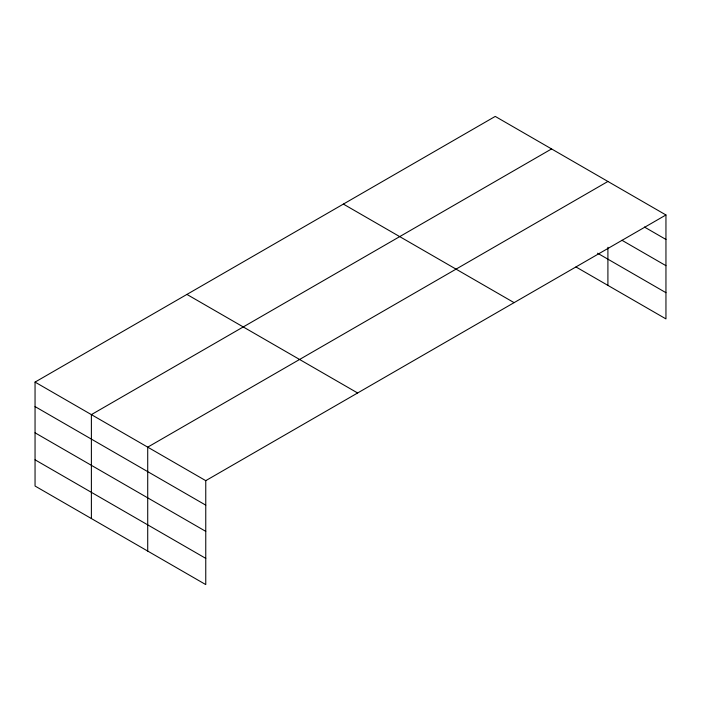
<?xml version="1.0" encoding="UTF-8"?>
<svg xmlns="http://www.w3.org/2000/svg" width="701" height="701" viewBox="0 0 701 701"><rect width="100%" height="100%" fill="white"/><g stroke="black" fill="none" stroke-linecap="round" stroke-linejoin="round"><path stroke-width="1.05" d="M575.985 266.958L665.95 318.902L665.95 214.97L495.239 116.41L35.05 382.098L35.05 486.03L205.761 584.59L205.761 480.658L35.05 382.098M551.573 148.936L91.384 414.624L91.384 518.556M607.907 181.463L147.718 447.15L147.718 551.074M205.761 480.658L665.95 214.97M644.421 227.028L665.95 239.462M621.953 240.277L665.95 265.679M597.576 253.21L665.95 292.685M343.376 204.087L514.087 302.648M186.913 294.42L357.624 392.981M35.05 406.589L205.761 505.149M35.05 432.806L205.761 531.367M35.05 459.812L205.761 558.373M607.907 247.295L607.907 285.395"/></g></svg>
